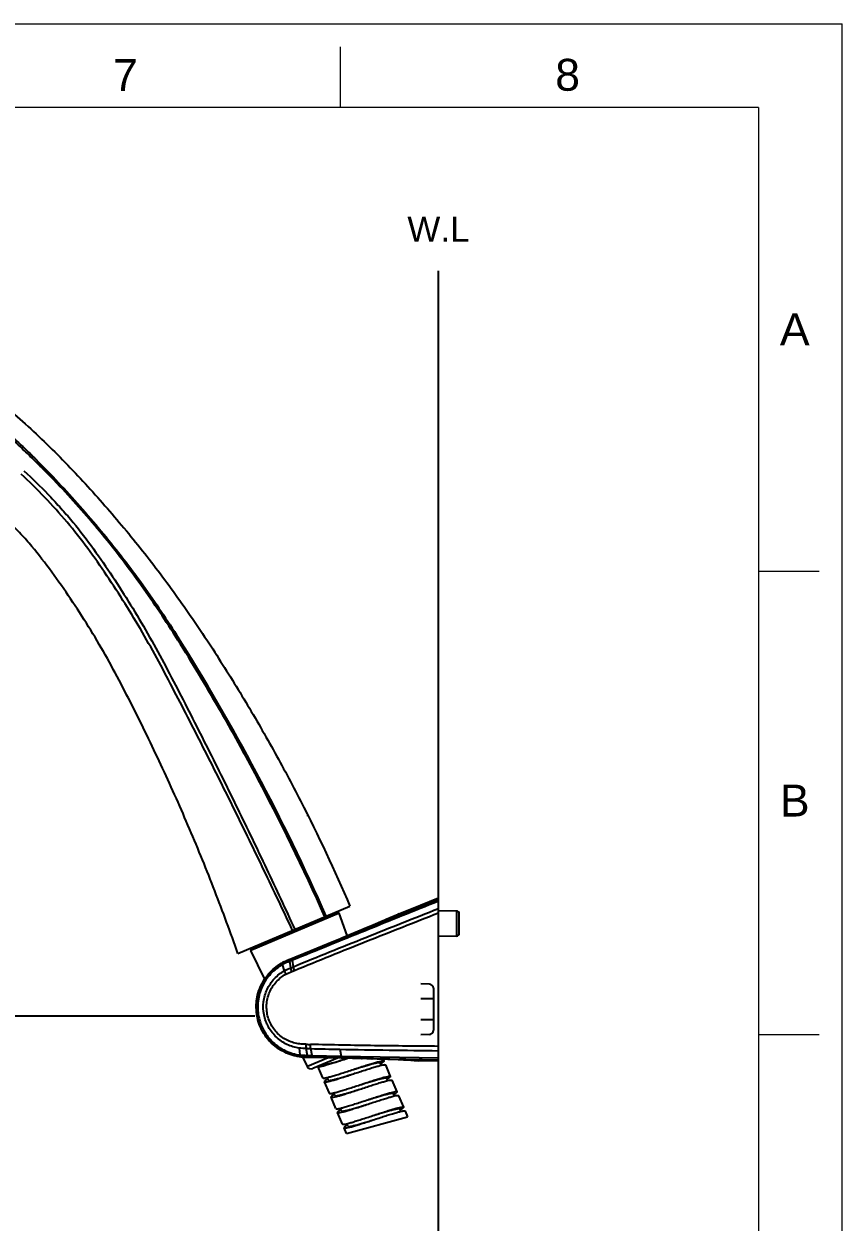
# Model space of a CAD drawing. Header units: millimetres. Extents: x -244938 to -244097, y -22577 to -21982.
# Drawn here: x -244293.1 to -244097.2, y -22268.9 to -21982.1 of the extents above; entities that cross this region are included whole.
import ezdxf
from ezdxf.enums import TextEntityAlignment as Align

# ---------------------------------------------------------------- set-up
doc = ezdxf.new("R2010")
doc.units = ezdxf.units.MM
doc.layers.add('FORM', color=7, linetype='Continuous', lineweight=13)
doc.layers.add('MAIN', color=7, linetype='Continuous')
doc.layers.add('벽', color=2, linetype='Continuous')
doc.styles.get("Standard").update_dxf_attribs({"font": 'arial.ttf'})
doc.dimstyles.new('겸용-샤워욕조용1', dxfattribs={"dimscale": 0.6, "dimtxt": 10, "dimasz": 10, "dimexe": 1.5, "dimexo": 1.5, "dimgap": 1, "dimtad": 0, "dimtih": 1, "dimtoh": 1, "dimdec": 1, "dimdsep": 46, "dimtxsty": 'Standard', "dimcen": 2.5, "dimclrd": 5, "dimclre": 5, "dimclrt": 5, "dimadec": 1, "dimazin": 2, "dimtfac": 1, "dimtdec": 1, "dimtmove": 0, "dimatfit": 3, "dimfxl": 1.25, "dimarcsym": 0})

# ---------------------------------------------------------------- blocks, each defined once
blk = doc.blocks.new('*D19')
at = {"color": 5, "lineweight": -2, "transparency": 16777216}
for p, q in [((-244237.83, -22219.62), (-244451.36, -22219.62)), ((-244450.46, -22225.62), (-244450.46, -22350.66)), ((-244450.46, -22484.77), (-244450.46, -22359.73)), ((-244442.66, -22490.77), (-244451.36, -22490.77))]:
    blk.add_line(p, q, dxfattribs=at)
at = {"color": 5, "transparency": 16777216}
for points in [[(-244451.46, -22225.62), (-244449.46, -22225.62), (-244450.46, -22219.62)], [(-244451.46, -22484.77), (-244449.46, -22484.77), (-244450.46, -22490.77)]]:
    blk.add_solid(points, dxfattribs=at)
at = {"layer": 'Defpoints', "color": 0, "transparency": 16777216}
for p in [(-244236.93, -22219.62), (-244450.46, -22490.77), (-244441.76, -22490.77)]:
    blk.add_point(p, dxfattribs=at)
at = {"color": 5, "transparency": 16777216, "insert": (-244450.46, -22355.19), "char_height": 6, "attachment_point": 5}
blk.add_mtext('(1600)', dxfattribs=at)

msp = doc.modelspace()

# ---------------------------------------------------------------- linework, layer by layer
at = {"linetype": 'Continuous'}
for p, q in [((-244256.57, -22128.39), (-244256.9, -22128.6)), ((-244241.87, -22204.64), (-244215.05, -22193.3)), ((-244217.64, -22194.96), (-244238.79, -22203.94)), ((-244238.69, -22203.67), (-244217.91, -22194.84)), ((-244220.19, -22195.47), (-244220.07, -22195.76)), ((-244236.77, -22202.49), (-244236.64, -22202.79))]:
    msp.add_line(p, q, dxfattribs=at)
for centre, radius, start, end in [((-244692.17, -22403.53), 515.22, 23.7896, 32.2781), ((-244226.13, -22171.66), 1, 353.8747, 55.9294)]:
    msp.add_arc(centre, radius, start, end, dxfattribs=at)
for points, knots in [([(-244362.78, -22041.2), (-244354.38, -22042.96), (-244337.48, -22048.6), (-244317.96, -22058.82), (-244303.15, -22069.1), (-244292.6, -22077.76), (-244282.56, -22087.62), (-244273.06, -22098.02), (-244264.1, -22108.81), (-244255.7, -22120.06), (-244247.84, -22131.7), (-244240.41, -22143.63), (-244233.39, -22155.76), (-244224.63, -22172.17), (-244218.7, -22184.78), (-244215.05, -22193.3)], [0, 0, 0, 0, 0.11714, 0.241192, 0.299337, 0.362795, 0.427204, 0.491023, 0.554843, 0.618496, 0.682384, 0.746401, 0.810171, 0.873542, 1, 1, 1, 1]), ([(-244256.9, -22128.6), (-244259.65, -22124.26), (-244265.4, -22115.75), (-244273.23, -22105.57), (-244279.92, -22097.76), (-244284.26, -22093.03), (-244287.83, -22089.34), (-244290.58, -22086.63), (-244293.33, -22083.95), (-244295.2, -22082.21), (-244296.16, -22081.38)], [0, 0, 0, 0, 0.24993, 0.500148, 0.625294, 0.750438, 0.812959, 0.87546, 0.938167, 1, 1, 1, 1]), ([(-244295.89, -22081.02), (-244294.93, -22081.86), (-244293.02, -22083.6), (-244289.37, -22087.22), (-244284.88, -22091.84), (-244279.69, -22097.54), (-244272.98, -22105.35), (-244265.08, -22115.51), (-244259.32, -22124.04), (-244256.57, -22128.39)], [0, 0, 0, 0, 0.062383, 0.125087, 0.250075, 0.375107, 0.50014, 0.750201, 1, 1, 1, 1]), ([(-244293.12, -22089.13), (-244291.13, -22090.92), (-244288.26, -22093.71), (-244284.62, -22097.63), (-244281.09, -22101.65), (-244277.01, -22106.94), (-244272.42, -22113.52), (-244268.1, -22120.27), (-244263.96, -22127.14), (-244260.09, -22134.16), (-244256.37, -22141.27), (-244252.72, -22148.4), (-244249.1, -22155.56), (-244245.51, -22162.72), (-244240.81, -22172.32), (-244236.15, -22181.93), (-244231.62, -22191.61), (-244229.37, -22196.46), (-244228.25, -22198.88)], [0, 0, 0, 0, 0.062486, 0.093741, 0.124998, 0.187503, 0.250016, 0.31253, 0.375042, 0.437554, 0.500064, 0.562572, 0.625076, 0.687577, 0.750072, 0.875049, 0.937527, 1, 1, 1, 1]), ([(-244228.78, -22199.11), (-244231.04, -22194.28), (-244235.61, -22184.66), (-244242.61, -22170.3), (-244249.77, -22156.01), (-244255.86, -22144.17), (-244260.81, -22134.74), (-244264.7, -22127.76), (-244268.85, -22120.92), (-244273.19, -22114.19), (-244277.79, -22107.63), (-244282.73, -22101.34), (-244288.06, -22095.4), (-244291.84, -22091.67), (-244293.8, -22089.87)], [0, 0, 0, 0, 0.124971, 0.249961, 0.374965, 0.499985, 0.562468, 0.624891, 0.687426, 0.750152, 0.812847, 0.875369, 0.937754, 1, 1, 1, 1]), ([(-244241.87, -22204.64), (-244243.63, -22199.61), (-244247.33, -22189.6), (-244253.36, -22174.81), (-244259.8, -22160.31), (-244266.68, -22146.14), (-244272.72, -22134.53), (-244278.12, -22125.53), (-244282.45, -22118.94), (-244286.97, -22112.51), (-244290.99, -22107.37), (-244294.48, -22103.51), (-244296.79, -22101.22), (-244298.7, -22099.46), (-244300.16, -22098.19), (-244301.69, -22096.99), (-244302.77, -22096.27), (-244303.31, -22095.92)], [0, 0, 0, 0, 0.126634, 0.253599, 0.379349, 0.503517, 0.62759, 0.690185, 0.752749, 0.814934, 0.876798, 0.907673, 0.938508, 0.953889, 0.969245, 0.984631, 1, 1, 1, 1]), ([(-244221.06, -22195.84), (-244226.21, -22184.22), (-244234.56, -22167.06), (-244246.92, -22144.85), (-244253.5, -22133.97), (-244256.9, -22128.6)], [0, 0, 0, 0, 0.499951, 0.749918, 1, 1, 1, 1])]:
    msp.add_open_spline(points, degree=3, knots=knots, dxfattribs=at)
at = {"layer": 'FORM', "color": 7, "linetype": 'Continuous'}
for p, q in [((-244938.2, -21982.12), (-244097.2, -21982.12)), ((-244097.2, -22576.83), (-244097.2, -21982.12)), ((-244217.34, -22002.14), (-244217.34, -21987.59)), ((-244117.22, -22002.14), (-244918.17, -22002.14)), ((-244117.22, -22002.14), (-244117.22, -22556.8)), ((-244117.22, -22113.07), (-244102.67, -22113.07)), ((-244117.22, -22224), (-244102.66, -22224))]:
    msp.add_line(p, q, dxfattribs=at)
at = {"layer": 'MAIN'}
for p, q in [((-244198.17, -22193.04), (-244193.86, -22191.29)), ((-244215.68, -22200.36), (-244217.64, -22194.96)), ((-244203.31, -22195.13), (-244203.5, -22195.21)), ((-244203.31, -22195.13), (-244198.17, -22193.04)), ((-244189.54, -22194.47), (-244193.86, -22194.39)), ((-244189.54, -22194.47), (-244189.54, -22200.49)), ((-244188.86, -22199.79), (-244188.86, -22195.17)), ((-244189.54, -22200.49), (-244193.86, -22200.57)), ((-244235.47, -22210.76), (-244238.79, -22203.94)), ((-244229.8, -22206.18), (-244218.94, -22201.72)), ((-244218.94, -22201.72), (-244218.94, -22201.72)), ((-244229.8, -22206.18), (-244229.8, -22206.18)), ((-244229.2, -22208.04), (-244229.45, -22206.49)), ((-244228.8, -22205.82), (-244229.41, -22206.06)), ((-244228.59, -22207.79), (-244228.84, -22206.25)), ((-244231.43, -22206.96), (-244231.42, -22206.95)), ((-244231.42, -22206.95), (-244231.42, -22206.95)), ((-244230.76, -22208.77), (-244231.21, -22207.3)), ((-244229.2, -22208.04), (-244228.59, -22207.79)), ((-244228.94, -22208.93), (-244228.33, -22208.68)), ((-244196.02, -22211.95), (-244198.06, -22211.88)), ((-244195.06, -22215.48), (-244198.06, -22215.48)), ((-244195.06, -22212.95), (-244195.06, -22223.02)), ((-244195.06, -22220.48), (-244198.06, -22220.48)), ((-244196.02, -22224.01), (-244198.06, -22224.09)), ((-244227.21, -22227.27), (-244227.04, -22228.92)), ((-244224.47, -22229.49), (-244226.78, -22229.39)), ((-244226.37, -22229.41), (-244226.44, -22229.4)), ((-244225.25, -22231.7), (-244226.37, -22229.41)), ((-244225.19, -22229.03), (-244225.52, -22227.38)), ((-244220.29, -22229.59), (-244225.25, -22231.7)), ((-244224.97, -22229.45), (-244193.86, -22230.05)), ((-244219.27, -22229.61), (-244224.47, -22229.49)), ((-244224.09, -22229.05), (-244224.43, -22227.41)), ((-244224.1, -22229.05), (-244217.16, -22229.18)), ((-244218, -22229.65), (-244223.96, -22232.18)), ((-244216.08, -22229.69), (-244219.27, -22229.61)), ((-244217.48, -22227.55), (-244217.16, -22229.18)), ((-244217.16, -22229.18), (-244193.86, -22229.6)), ((-244214.4, -22229.74), (-244216.08, -22229.69)), ((-244212.31, -22229.79), (-244212.14, -22229.8)), ((-244221.53, -22234.4), (-244222.7, -22231.64)), ((-244209.83, -22229.86), (-244209.75, -22229.87)), ((-244207.86, -22230.77), (-244207.6, -22231.39)), ((-244207.12, -22229.95), (-244206.94, -22230.38)), ((-244206.55, -22231.3), (-244205.38, -22234.07)), ((-244199.69, -22230.25), (-244199.45, -22230.26)), ((-244199.45, -22230.26), (-244198.85, -22230.28)), ((-244198.85, -22230.28), (-244198.65, -22230.29)), ((-244193.86, -22230.43), (-244198.65, -22230.29)), ((-244219.96, -22238.09), (-244221.14, -22235.32)), ((-244220.22, -22234.93), (-244220.48, -22234.32)), ((-244206.3, -22234.46), (-244206.03, -22235.08)), ((-244204.98, -22234.99), (-244203.81, -22237.75)), ((-244218.65, -22238.62), (-244218.92, -22238)), ((-244204.73, -22238.14), (-244204.47, -22238.75)), ((-244218.4, -22241.77), (-244219.57, -22239.01)), ((-244203.42, -22238.67), (-244202.25, -22241.43)), ((-244216.84, -22245.45), (-244218.01, -22242.69)), ((-244217.09, -22242.3), (-244217.35, -22241.68)), ((-244215.86, -22247.75), (-244201.27, -22243.73)), ((-244203.17, -22241.82), (-244202.91, -22242.44)), ((-244201.86, -22242.35), (-244201.27, -22243.73)), ((-244215.86, -22247.75), (-244216.45, -22246.37)), ((-244215.53, -22245.98), (-244215.79, -22245.36))]:
    msp.add_line(p, q, dxfattribs=at)
for points in [[(-244206.11, -22196.32), (-244204.02, -22195.43), (-244203.83, -22195.35)], [(-244218.94, -22201.72), (-244216.49, -22200.7), (-244214, -22199.66), (-244211.65, -22198.68), (-244209.52, -22197.78), (-244207.66, -22196.98), (-244206.11, -22196.32)], [(-244229.8, -22206.18), (-244226.58, -22204.86), (-244222.86, -22203.33), (-244218.94, -22201.72)], [(-244207.46, -22229.94), (-244209.75, -22229.87), (-244212.14, -22229.8), (-244214.4, -22229.74)], [(-244203.34, -22230.09), (-244205.23, -22230.02), (-244207.46, -22229.94)], [(-244198.67, -22230.29), (-244199.46, -22230.26), (-244200.43, -22230.21), (-244201.75, -22230.16), (-244203.39, -22230.09), (-244205.31, -22230.02)]]:
    msp.add_lwpolyline(points, dxfattribs=at)
for centre, radius, start, end in [((-244691.18, -21060.34), 1235.22, 292.47705, 293.25452), ((-244217.83, -22195.03), 0.2, 20, 113), ((-244189.56, -22195.17), 0.7, 0, 89), ((-244189.56, -22199.79), 0.7, 271, 0), ((-244238.61, -22203.85), 0.2, 113, 206), ((-244225.97, -22216.5), 11, 117.0018, 119.6706), ((-244217.65, -22235.57), 31.81, 112.4572, 112.8428), ((-244214.91, -22242.37), 39.09, 111.7632, 112.3561), ((-244145.29, -22414.76), 224.62, 111.8344, 112.0026), ((-244196.06, -22212.95), 1, 0, 88), ((-244196.06, -22223.02), 1, 272, 0), ((-244220.92, -22073.05), 153.39, 268.2533, 268.6596), ((-244225.81, -22219.04), 9.96, 262.9265, 263.6226), ((-244219.08, -22000.65), 226.82, 268.3717, 268.6474), ((-244215.21, -21845.23), 383.93, 268.5115, 268.6743), ((-244197.65, -21158.17), 1069.57, 268.56494, 268.93761), ((-244157.59, -18821.39), 3406.7, 268.99282, 269.3901), ((-244234.55, -23035.38), 805.9, 88.418, 88.56669), ((-244234.37, -23029.05), 799.57, 88.24141, 88.40658), ((-244224.36, -22231.26), 1, 206, 293), ((-244231.24, -22929.79), 700.26, 87.41751, 88.24166)]:
    msp.add_arc(centre, radius, start, end, dxfattribs=at)
for points, knots in [([(-244193.86, -22192.13), (-244196.77, -22193.31), (-244202.61, -22195.65), (-244211.36, -22199.17), (-244220.1, -22202.72), (-244225.92, -22205.08), (-244228.84, -22206.25)], [0, 0, 0, 0, 0.250066, 0.500069, 0.750153, 1, 1, 1, 1]), ([(-244193.86, -22191.69), (-244196.77, -22192.86), (-244202.6, -22195.22), (-244211.34, -22198.74), (-244220.07, -22202.29), (-244225.89, -22204.65), (-244228.8, -22205.82)], [0, 0, 0, 0, 0.250192, 0.500344, 0.750516, 1, 1, 1, 1]), ([(-244228.59, -22207.79), (-244225.7, -22206.61), (-244219.92, -22204.26), (-244211.24, -22200.77), (-244202.55, -22197.31), (-244196.76, -22195.01), (-244193.86, -22193.86)], [0, 0, 0, 0, 0.249939, 0.500024, 0.749977, 1, 1, 1, 1]), ([(-244228.33, -22208.68), (-244225.47, -22207.51), (-244219.74, -22205.17), (-244211.12, -22201.71), (-244202.49, -22198.3), (-244196.74, -22196.03), (-244193.86, -22194.9)], [0, 0, 0, 0, 0.250057, 0.500047, 0.749976, 1, 1, 1, 1]), ([(-244231.4, -22206.98), (-244231.27, -22206.9), (-244230.74, -22206.62), (-244230.2, -22206.38), (-244229.78, -22206.21)], [0, 0, 0, 0, 0.250733, 1, 1, 1, 1]), ([(-244229.45, -22206.49), (-244229.6, -22206.55), (-244230.19, -22206.8), (-244230.78, -22207.07), (-244231.21, -22207.3)], [0, 0, 0, 0, 0.249032, 1, 1, 1, 1]), ([(-244229.45, -22206.49), (-244229.46, -22206.4), (-244229.48, -22206.27), (-244229.46, -22206.12), (-244229.43, -22206.07), (-244229.41, -22206.06)], [0, 0, 0, 0, 0.655103, 0.862294, 1, 1, 1, 1]), ([(-244228.84, -22206.25), (-244228.85, -22206.15), (-244228.87, -22206.02), (-244228.85, -22205.87), (-244228.82, -22205.83), (-244228.8, -22205.82)], [0, 0, 0, 0, 0.655528, 0.861795, 1, 1, 1, 1]), ([(-244224.47, -22229.49), (-244224.79, -22229.48), (-244225.43, -22229.47), (-244226.42, -22229.43), (-244227.42, -22229.32), (-244228.76, -22229.05), (-244230.37, -22228.48), (-244232.17, -22227.49), (-244233.77, -22226.21), (-244235.13, -22224.68), (-244236.21, -22222.94), (-244236.98, -22221.05), (-244237.43, -22219.05), (-244237.56, -22216.33), (-244236.87, -22212.94), (-244234.74, -22209.4), (-244232.6, -22207.63), (-244231.43, -22206.96)], [0, 0, 0, 0, 0.029153, 0.059467, 0.091033, 0.122574, 0.185392, 0.248306, 0.311097, 0.37373, 0.436394, 0.49923, 0.562085, 0.624854, 0.749778, 0.874846, 1, 1, 1, 1]), ([(-244233.96, -22225.91), (-244234.51, -22225.37), (-244235.5, -22224.17), (-244236.61, -22222.11), (-244237.3, -22219.87), (-244237.55, -22217.54), (-244237.35, -22215.2), (-244236.7, -22212.96), (-244235.63, -22210.88), (-244234.66, -22209.65), (-244234.12, -22209.1)], [0, 0, 0, 0, 0.12469, 0.249624, 0.374758, 0.500001, 0.625237, 0.750374, 0.875319, 1, 1, 1, 1]), ([(-244231.21, -22207.3), (-244231.73, -22207.59), (-244232.74, -22208.27), (-244234.52, -22209.9), (-244236.23, -22212.45), (-244237.24, -22215.99), (-244237.11, -22219.68), (-244235.85, -22223.14), (-244233.96, -22225.56), (-244232.07, -22227.07), (-244230.5, -22227.96), (-244228.81, -22228.6), (-244227.63, -22228.85), (-244227.04, -22228.92)], [0, 0, 0, 0, 0.062312, 0.124788, 0.249783, 0.375216, 0.500778, 0.626129, 0.751053, 0.813481, 0.875775, 0.937942, 1, 1, 1, 1]), ([(-244227.21, -22227.27), (-244227.72, -22227.21), (-244228.72, -22226.99), (-244230.15, -22226.44), (-244231.49, -22225.67), (-244232.7, -22224.7), (-244233.74, -22223.54), (-244234.6, -22222.24), (-244235.25, -22220.82), (-244235.81, -22218.82), (-244235.89, -22216.18), (-244235.02, -22213.15), (-244233.27, -22210.54), (-244231.62, -22209.25), (-244230.73, -22208.75)], [0, 0, 0, 0, 0.061767, 0.123735, 0.18588, 0.24821, 0.310739, 0.373465, 0.436361, 0.499385, 0.625211, 0.750859, 0.875876, 1, 1, 1, 1]), ([(-244225.6, -22226.37), (-244225.84, -22226.36), (-244226.34, -22226.34), (-244227.32, -22226.27), (-244228.54, -22226.05), (-244229.94, -22225.52), (-244231.24, -22224.77), (-244232.39, -22223.8), (-244233.37, -22222.65), (-244234.14, -22221.35), (-244234.7, -22219.93), (-244235, -22218.44), (-244235.05, -22216.41), (-244234.48, -22213.91), (-244232.85, -22211.33), (-244231.25, -22210.06), (-244230.37, -22209.6)], [0, 0, 0, 0, 0.030877, 0.061756, 0.123522, 0.185436, 0.247572, 0.309949, 0.372576, 0.435432, 0.49848, 0.561661, 0.6249, 0.750779, 0.875927, 1, 1, 1, 1]), ([(-244234.12, -22209.1), (-244233.72, -22208.68), (-244232.86, -22207.91), (-244231.9, -22207.26), (-244231.4, -22206.98)], [0, 0, 0, 0, 0.5003, 1, 1, 1, 1]), ([(-244230.37, -22209.6), (-244230.41, -22209.52), (-244230.55, -22209.25), (-244230.67, -22208.96), (-244230.73, -22208.75)], [0, 0, 0, 0, 0.277183, 1, 1, 1, 1]), ([(-244228.94, -22208.93), (-244229, -22208.77), (-244229.1, -22208.48), (-244229.18, -22208.18), (-244229.2, -22208.04)], [0, 0, 0, 0, 0.544176, 1, 1, 1, 1]), ([(-244228.33, -22208.68), (-244228.39, -22208.53), (-244228.49, -22208.23), (-244228.57, -22207.93), (-244228.59, -22207.79)], [0, 0, 0, 0, 0.544181, 1, 1, 1, 1]), ([(-244226.78, -22229.36), (-244227.45, -22229.3), (-244228.79, -22229.03), (-244230.69, -22228.31), (-244232.45, -22227.28), (-244233.49, -22226.4), (-244233.96, -22225.91)], [0, 0, 0, 0, 0.249445, 0.499178, 0.749344, 1, 1, 1, 1]), ([(-244225.6, -22226.37), (-244225.6, -22226.55), (-244225.59, -22226.89), (-244225.55, -22227.23), (-244225.52, -22227.38)], [0, 0, 0, 0, 0.540885, 1, 1, 1, 1]), ([(-244193.86, -22226.86), (-244198.97, -22226.82), (-244209.19, -22226.72), (-244219.4, -22226.53), (-244224.51, -22226.4)], [0, 0, 0, 0, 0.500136, 1, 1, 1, 1]), ([(-244224.43, -22227.4), (-244224.46, -22227.25), (-244224.5, -22226.92), (-244224.51, -22226.58), (-244224.51, -22226.4)], [0, 0, 0, 0, 0.45919, 1, 1, 1, 1]), ([(-244226.92, -22228.93), (-244226.91, -22229.04), (-244226.89, -22229.17), (-244226.84, -22229.32), (-244226.8, -22229.36), (-244226.78, -22229.36)], [0, 0, 0, 0, 0.673049, 0.87634, 1, 1, 1, 1]), ([(-244226.92, -22228.93), (-244226.78, -22228.95), (-244226.2, -22229), (-244225.62, -22229.02), (-244225.19, -22229.03)], [0, 0, 0, 0, 0.250916, 1, 1, 1, 1]), ([(-244226.78, -22229.36), (-244226.63, -22229.38), (-244226.03, -22229.43), (-244225.42, -22229.44), (-244224.97, -22229.45)], [0, 0, 0, 0, 0.251214, 1, 1, 1, 1]), ([(-244224.97, -22229.45), (-244225.02, -22229.45), (-244225.09, -22229.34), (-244225.15, -22229.19), (-244225.17, -22229.09), (-244225.19, -22229.03)], [0, 0, 0, 0, 0.339277, 0.62935, 1, 1, 1, 1]), ([(-244222.7, -22231.64), (-244222.69, -22231.66), (-244222.65, -22231.69), (-244222.58, -22231.7), (-244222.48, -22231.7), (-244222.31, -22231.69), (-244221.93, -22231.63), (-244221.31, -22231.48), (-244220.42, -22231.23), (-244219.34, -22230.9), (-244218.11, -22230.51), (-244216.78, -22230.08), (-244215.87, -22229.79), (-244215.41, -22229.63)], [0, 0, 0, 0, 0.009478, 0.01668, 0.025909, 0.050785, 0.084369, 0.176854, 0.300436, 0.450588, 0.621658, 0.807151, 1, 1, 1, 1]), ([(-244221.78, -22231.25), (-244221.77, -22231.27), (-244221.71, -22231.31), (-244221.6, -22231.32), (-244221.43, -22231.32), (-244221.21, -22231.29), (-244220.93, -22231.24), (-244220.47, -22231.14), (-244219.77, -22230.96), (-244218.83, -22230.69), (-244217.76, -22230.37), (-244216.61, -22230.01), (-244215.81, -22229.76), (-244215.41, -22229.63)], [0, 0, 0, 0, 0.010547, 0.027523, 0.052738, 0.086499, 0.128712, 0.179074, 0.302475, 0.452266, 0.622846, 0.807765, 1, 1, 1, 1]), ([(-244221.53, -22234.4), (-244221.52, -22234.43), (-244221.47, -22234.45), (-244221.41, -22234.46), (-244221.31, -22234.47), (-244221.13, -22234.45), (-244220.76, -22234.39), (-244220.14, -22234.24), (-244219.24, -22233.99), (-244218.16, -22233.66), (-244216.94, -22233.28), (-244215.61, -22232.85), (-244214.7, -22232.55), (-244214.23, -22232.39)], [0, 0, 0, 0, 0.009478, 0.01668, 0.025909, 0.050785, 0.084369, 0.176854, 0.300436, 0.450588, 0.621658, 0.807151, 1, 1, 1, 1]), ([(-244214.23, -22232.39), (-244213.77, -22232.24), (-244212.86, -22231.94), (-244211.53, -22231.51), (-244210.3, -22231.12), (-244209.22, -22230.8), (-244208.33, -22230.55), (-244207.71, -22230.4), (-244207.33, -22230.34), (-244207.16, -22230.32), (-244207.05, -22230.33), (-244206.99, -22230.34), (-244206.95, -22230.36), (-244206.94, -22230.38)], [0, 0, 0, 0, 0.192849, 0.378342, 0.549412, 0.699564, 0.823146, 0.915631, 0.949215, 0.974091, 0.98332, 0.990522, 1, 1, 1, 1]), ([(-244214.23, -22232.39), (-244213.83, -22232.27), (-244213.03, -22232.02), (-244211.88, -22231.66), (-244210.81, -22231.34), (-244209.86, -22231.07), (-244209.17, -22230.89), (-244208.71, -22230.79), (-244208.43, -22230.74), (-244208.21, -22230.71), (-244208.04, -22230.7), (-244207.92, -22230.72), (-244207.87, -22230.75), (-244207.86, -22230.77)], [0, 0, 0, 0, 0.192234, 0.377154, 0.547734, 0.697524, 0.820924, 0.871291, 0.9135, 0.947265, 0.972475, 0.989456, 1, 1, 1, 1]), ([(-244213.84, -22233.31), (-244213.38, -22233.16), (-244212.46, -22232.86), (-244211.14, -22232.43), (-244209.91, -22232.05), (-244208.83, -22231.72), (-244207.94, -22231.47), (-244207.32, -22231.32), (-244206.94, -22231.26), (-244206.77, -22231.24), (-244206.66, -22231.25), (-244206.6, -22231.26), (-244206.56, -22231.28), (-244206.55, -22231.3)], [0, 0, 0, 0, 0.192849, 0.378341, 0.549411, 0.699563, 0.823147, 0.915633, 0.949212, 0.974092, 0.983319, 0.990519, 1, 1, 1, 1]), ([(-244206.94, -22230.38), (-244206.92, -22230.42), (-244206.96, -22230.49), (-244207.02, -22230.56), (-244207.15, -22230.68), (-244207.38, -22230.85), (-244207.59, -22230.99), (-244207.71, -22231.07)], [0, 0, 0, 0, 0.097905, 0.181277, 0.291141, 0.592187, 1, 1, 1, 1]), ([(-244220.35, -22234.63), (-244220.47, -22234.71), (-244220.68, -22234.85), (-244220.92, -22235.02), (-244221.05, -22235.15), (-244221.11, -22235.22), (-244221.15, -22235.29), (-244221.14, -22235.32)], [0, 0, 0, 0, 0.408087, 0.709346, 0.819266, 0.902595, 1, 1, 1, 1]), ([(-244221.14, -22235.32), (-244221.13, -22235.35), (-244221.08, -22235.37), (-244221.02, -22235.38), (-244220.92, -22235.39), (-244220.74, -22235.37), (-244220.37, -22235.31), (-244219.75, -22235.16), (-244218.85, -22234.91), (-244217.77, -22234.58), (-244216.55, -22234.2), (-244215.22, -22233.77), (-244214.31, -22233.47), (-244213.84, -22233.31)], [0, 0, 0, 0, 0.00948, 0.016682, 0.025907, 0.050788, 0.084366, 0.176852, 0.300435, 0.450588, 0.621658, 0.807151, 1, 1, 1, 1]), ([(-244220.22, -22234.93), (-244220.21, -22234.96), (-244220.15, -22234.99), (-244220.03, -22235), (-244219.87, -22235), (-244219.64, -22234.97), (-244219.37, -22234.92), (-244218.9, -22234.82), (-244218.21, -22234.64), (-244217.27, -22234.37), (-244216.2, -22234.05), (-244215.04, -22233.69), (-244214.25, -22233.44), (-244213.84, -22233.31)], [0, 0, 0, 0, 0.010546, 0.027524, 0.052737, 0.086499, 0.128711, 0.179075, 0.302476, 0.452266, 0.622846, 0.807766, 1, 1, 1, 1]), ([(-244212.67, -22236.08), (-244212.2, -22235.92), (-244211.29, -22235.62), (-244209.97, -22235.19), (-244208.74, -22234.81), (-244207.66, -22234.48), (-244206.76, -22234.23), (-244206.15, -22234.08), (-244205.77, -22234.02), (-244205.6, -22234), (-244205.49, -22234.01), (-244205.43, -22234.02), (-244205.38, -22234.04), (-244205.38, -22234.07)], [0, 0, 0, 0, 0.192849, 0.378341, 0.549411, 0.699563, 0.823147, 0.915633, 0.949212, 0.974092, 0.983319, 0.990519, 1, 1, 1, 1]), ([(-244212.67, -22236.08), (-244212.26, -22235.95), (-244211.47, -22235.7), (-244210.31, -22235.34), (-244209.24, -22235.02), (-244208.3, -22234.75), (-244207.61, -22234.57), (-244207.14, -22234.47), (-244206.87, -22234.42), (-244206.65, -22234.39), (-244206.48, -22234.39), (-244206.36, -22234.4), (-244206.31, -22234.44), (-244206.3, -22234.46)], [0, 0, 0, 0, 0.192234, 0.377154, 0.547734, 0.697524, 0.820925, 0.87129, 0.9135, 0.947264, 0.972475, 0.989455, 1, 1, 1, 1]), ([(-244212.28, -22237), (-244211.81, -22236.84), (-244210.9, -22236.55), (-244209.57, -22236.11), (-244208.35, -22235.73), (-244207.27, -22235.4), (-244206.37, -22235.15), (-244205.76, -22235), (-244205.38, -22234.94), (-244205.21, -22234.93), (-244205.1, -22234.93), (-244205.04, -22234.94), (-244204.99, -22234.96), (-244204.98, -22234.99)], [0, 0, 0, 0, 0.192849, 0.378343, 0.549413, 0.699565, 0.823148, 0.915633, 0.949214, 0.974091, 0.983319, 0.990522, 1, 1, 1, 1]), ([(-244205.38, -22234.07), (-244205.36, -22234.1), (-244205.4, -22234.17), (-244205.46, -22234.24), (-244205.59, -22234.36), (-244205.82, -22234.54), (-244206.03, -22234.68), (-244206.15, -22234.75)], [0, 0, 0, 0, 0.097637, 0.180967, 0.290883, 0.592027, 1, 1, 1, 1]), ([(-244219.96, -22238.09), (-244219.96, -22238.11), (-244219.91, -22238.13), (-244219.85, -22238.14), (-244219.74, -22238.15), (-244219.57, -22238.13), (-244219.19, -22238.07), (-244218.58, -22237.92), (-244217.68, -22237.67), (-244216.6, -22237.35), (-244215.37, -22236.96), (-244214.05, -22236.53), (-244213.14, -22236.23), (-244212.67, -22236.08)], [0, 0, 0, 0, 0.00948, 0.016682, 0.025907, 0.050788, 0.084366, 0.176852, 0.300435, 0.450588, 0.621658, 0.807151, 1, 1, 1, 1]), ([(-244218.8, -22238.32), (-244218.93, -22238.4), (-244219.13, -22238.54), (-244219.36, -22238.71), (-244219.49, -22238.83), (-244219.55, -22238.91), (-244219.59, -22238.98), (-244219.57, -22239.01)], [0, 0, 0, 0, 0.407835, 0.70887, 0.818754, 0.902108, 1, 1, 1, 1]), ([(-244219.57, -22239.01), (-244219.56, -22239.03), (-244219.52, -22239.05), (-244219.46, -22239.06), (-244219.35, -22239.07), (-244219.18, -22239.05), (-244218.8, -22238.99), (-244218.19, -22238.84), (-244217.29, -22238.59), (-244216.21, -22238.27), (-244214.98, -22237.88), (-244213.66, -22237.45), (-244212.74, -22237.15), (-244212.28, -22237)], [0, 0, 0, 0, 0.00948, 0.01668, 0.025909, 0.050787, 0.084369, 0.176854, 0.300437, 0.450589, 0.621658, 0.807151, 1, 1, 1, 1]), ([(-244218.65, -22238.62), (-244218.64, -22238.64), (-244218.59, -22238.67), (-244218.47, -22238.69), (-244218.3, -22238.68), (-244218.08, -22238.65), (-244217.81, -22238.6), (-244217.34, -22238.5), (-244216.65, -22238.32), (-244215.71, -22238.05), (-244214.64, -22237.73), (-244213.48, -22237.37), (-244212.68, -22237.12), (-244212.28, -22237)], [0, 0, 0, 0, 0.010546, 0.027524, 0.052737, 0.0865, 0.128711, 0.179075, 0.302476, 0.452266, 0.622846, 0.807766, 1, 1, 1, 1]), ([(-244211.11, -22239.76), (-244210.64, -22239.61), (-244209.73, -22239.31), (-244208.4, -22238.88), (-244207.18, -22238.49), (-244206.1, -22238.16), (-244205.2, -22237.91), (-244204.58, -22237.76), (-244204.21, -22237.7), (-244204.03, -22237.69), (-244203.93, -22237.69), (-244203.86, -22237.7), (-244203.82, -22237.73), (-244203.81, -22237.75)], [0, 0, 0, 0, 0.192849, 0.378343, 0.549413, 0.699565, 0.823148, 0.915633, 0.949214, 0.974091, 0.983319, 0.990522, 1, 1, 1, 1]), ([(-244211.11, -22239.76), (-244210.7, -22239.63), (-244209.91, -22239.38), (-244208.75, -22239.02), (-244207.68, -22238.7), (-244206.74, -22238.43), (-244206.05, -22238.26), (-244205.58, -22238.15), (-244205.3, -22238.1), (-244205.08, -22238.07), (-244204.91, -22238.07), (-244204.8, -22238.08), (-244204.74, -22238.12), (-244204.73, -22238.14)], [0, 0, 0, 0, 0.192234, 0.377154, 0.547734, 0.697524, 0.820925, 0.871289, 0.9135, 0.947263, 0.972476, 0.989454, 1, 1, 1, 1]), ([(-244203.81, -22237.75), (-244203.8, -22237.78), (-244203.83, -22237.85), (-244203.9, -22237.92), (-244204.03, -22238.05), (-244204.26, -22238.22), (-244204.47, -22238.36), (-244204.59, -22238.43)], [0, 0, 0, 0, 0.097727, 0.181095, 0.290976, 0.592099, 1, 1, 1, 1]), ([(-244218.4, -22241.77), (-244218.39, -22241.79), (-244218.35, -22241.81), (-244218.29, -22241.82), (-244218.18, -22241.83), (-244218.01, -22241.81), (-244217.63, -22241.75), (-244217.01, -22241.6), (-244216.12, -22241.36), (-244215.04, -22241.03), (-244213.81, -22240.64), (-244212.48, -22240.21), (-244211.57, -22239.91), (-244211.11, -22239.76)], [0, 0, 0, 0, 0.00948, 0.01668, 0.025909, 0.050787, 0.084369, 0.176854, 0.300437, 0.450589, 0.621658, 0.807151, 1, 1, 1, 1]), ([(-244218.01, -22242.69), (-244218, -22242.71), (-244217.96, -22242.73), (-244217.89, -22242.75), (-244217.79, -22242.75), (-244217.62, -22242.74), (-244217.24, -22242.67), (-244216.62, -22242.52), (-244215.73, -22242.28), (-244214.65, -22241.95), (-244213.42, -22241.56), (-244212.09, -22241.13), (-244211.18, -22240.83), (-244210.72, -22240.68)], [0, 0, 0, 0, 0.009478, 0.016681, 0.025909, 0.050786, 0.084367, 0.176852, 0.300435, 0.450587, 0.621657, 0.807151, 1, 1, 1, 1]), ([(-244217.09, -22242.3), (-244217.08, -22242.32), (-244217.02, -22242.36), (-244216.91, -22242.37), (-244216.74, -22242.36), (-244216.52, -22242.33), (-244216.24, -22242.28), (-244215.78, -22242.18), (-244215.09, -22242), (-244214.14, -22241.73), (-244213.07, -22241.41), (-244211.92, -22241.06), (-244211.12, -22240.81), (-244210.72, -22240.68)], [0, 0, 0, 0, 0.010545, 0.027525, 0.052736, 0.0865, 0.12871, 0.179075, 0.302476, 0.452266, 0.622846, 0.807766, 1, 1, 1, 1]), ([(-244210.72, -22240.68), (-244210.25, -22240.53), (-244209.34, -22240.23), (-244208.01, -22239.8), (-244206.79, -22239.41), (-244205.71, -22239.08), (-244204.81, -22238.83), (-244204.19, -22238.68), (-244203.81, -22238.62), (-244203.64, -22238.61), (-244203.54, -22238.61), (-244203.47, -22238.62), (-244203.43, -22238.65), (-244203.42, -22238.67)], [0, 0, 0, 0, 0.192849, 0.378342, 0.549411, 0.699563, 0.823146, 0.915631, 0.949213, 0.974091, 0.98332, 0.99052, 1, 1, 1, 1]), ([(-244217.24, -22242), (-244217.36, -22242.08), (-244217.57, -22242.22), (-244217.8, -22242.39), (-244217.93, -22242.51), (-244217.99, -22242.59), (-244218.02, -22242.66), (-244218.01, -22242.69)], [0, 0, 0, 0, 0.407901, 0.709024, 0.818905, 0.902273, 1, 1, 1, 1]), ([(-244216.84, -22245.45), (-244216.83, -22245.47), (-244216.79, -22245.5), (-244216.72, -22245.51), (-244216.62, -22245.51), (-244216.45, -22245.5), (-244216.07, -22245.43), (-244215.45, -22245.29), (-244214.56, -22245.04), (-244213.47, -22244.71), (-244212.25, -22244.32), (-244210.92, -22243.89), (-244210.01, -22243.59), (-244209.54, -22243.44)], [0, 0, 0, 0, 0.009478, 0.016681, 0.025909, 0.050786, 0.084367, 0.176852, 0.300435, 0.450587, 0.621657, 0.807151, 1, 1, 1, 1]), ([(-244209.54, -22243.44), (-244209.08, -22243.29), (-244208.17, -22242.99), (-244206.84, -22242.56), (-244205.61, -22242.17), (-244204.53, -22241.84), (-244203.64, -22241.59), (-244203.02, -22241.45), (-244202.64, -22241.38), (-244202.47, -22241.37), (-244202.37, -22241.37), (-244202.3, -22241.38), (-244202.26, -22241.41), (-244202.25, -22241.43)], [0, 0, 0, 0, 0.192849, 0.378342, 0.549411, 0.699563, 0.823146, 0.915631, 0.949213, 0.974091, 0.98332, 0.99052, 1, 1, 1, 1]), ([(-244209.54, -22243.44), (-244209.14, -22243.31), (-244208.34, -22243.06), (-244207.19, -22242.71), (-244206.12, -22242.38), (-244205.18, -22242.12), (-244204.48, -22241.94), (-244204.02, -22241.83), (-244203.74, -22241.79), (-244203.52, -22241.76), (-244203.35, -22241.75), (-244203.24, -22241.76), (-244203.18, -22241.8), (-244203.17, -22241.82)], [0, 0, 0, 0, 0.192234, 0.377154, 0.547734, 0.697524, 0.820925, 0.871289, 0.913501, 0.947263, 0.972476, 0.989454, 1, 1, 1, 1]), ([(-244209.15, -22244.36), (-244208.69, -22244.21), (-244207.78, -22243.91), (-244206.45, -22243.48), (-244205.22, -22243.09), (-244204.14, -22242.76), (-244203.25, -22242.51), (-244202.63, -22242.37), (-244202.25, -22242.3), (-244202.08, -22242.29), (-244201.97, -22242.29), (-244201.91, -22242.31), (-244201.87, -22242.33), (-244201.86, -22242.35)], [0, 0, 0, 0, 0.192849, 0.378342, 0.549412, 0.699565, 0.823148, 0.915634, 0.949212, 0.974093, 0.983318, 0.99052, 1, 1, 1, 1]), ([(-244202.25, -22241.43), (-244202.24, -22241.46), (-244202.27, -22241.53), (-244202.33, -22241.61), (-244202.46, -22241.73), (-244202.69, -22241.9), (-244202.9, -22242.04), (-244203.02, -22242.11)], [0, 0, 0, 0, 0.097892, 0.181246, 0.29113, 0.592165, 1, 1, 1, 1]), ([(-244215.67, -22245.68), (-244215.79, -22245.76), (-244216, -22245.9), (-244216.23, -22246.07), (-244216.36, -22246.19), (-244216.43, -22246.27), (-244216.46, -22246.34), (-244216.45, -22246.37)], [0, 0, 0, 0, 0.407973, 0.709117, 0.819033, 0.902363, 1, 1, 1, 1]), ([(-244216.45, -22246.37), (-244216.44, -22246.39), (-244216.4, -22246.42), (-244216.33, -22246.43), (-244216.23, -22246.43), (-244216.06, -22246.42), (-244215.68, -22246.36), (-244215.06, -22246.21), (-244214.16, -22245.96), (-244213.08, -22245.63), (-244211.86, -22245.24), (-244210.53, -22244.81), (-244209.62, -22244.51), (-244209.15, -22244.36)], [0, 0, 0, 0, 0.009481, 0.016681, 0.025908, 0.050788, 0.084367, 0.176853, 0.300437, 0.450589, 0.621659, 0.807151, 1, 1, 1, 1]), ([(-244215.53, -22245.98), (-244215.52, -22246), (-244215.46, -22246.04), (-244215.35, -22246.05), (-244215.18, -22246.05), (-244214.96, -22246.02), (-244214.68, -22245.97), (-244214.21, -22245.86), (-244213.52, -22245.68), (-244212.58, -22245.42), (-244211.51, -22245.09), (-244210.35, -22244.74), (-244209.56, -22244.49), (-244209.15, -22244.36)], [0, 0, 0, 0, 0.010544, 0.027525, 0.052735, 0.0865, 0.128709, 0.179076, 0.302476, 0.452266, 0.622846, 0.807766, 1, 1, 1, 1])]:
    msp.add_open_spline(points, degree=3, knots=knots, dxfattribs=at)
for points in [[(-244203.31, -22195.13), (-244203.31, -22195.13), (-244203.31, -22195.13), (-244203.31, -22195.13)], [(-244230.96, -22206.71), (-244230.65, -22206.54), (-244230.32, -22206.4), (-244230, -22206.26)], [(-244230.73, -22208.75), (-244230.24, -22208.48), (-244229.72, -22208.25), (-244229.2, -22208.04)], [(-244230.37, -22209.6), (-244229.91, -22209.34), (-244229.43, -22209.13), (-244228.94, -22208.93)], [(-244225.52, -22227.38), (-244226.09, -22227.36), (-244226.65, -22227.34), (-244227.21, -22227.27)]]:
    msp.add_open_spline(points, degree=3, dxfattribs=at)
at = {"layer": '벽'}
msp.add_line((-244193.86, -22490.77), (-244193.86, -22041.22), dxfattribs=at)

# ---------------------------------------------------------------- texts
at = {"layer": 'FORM', "color": 7, "linetype": 'Continuous', "char_height": 7.63, "attachment_point": 5}
for s, insert in [('7', (-244268.83, -21994.34)), ('8', (-244162.92, -21994.34))]:
    msp.add_mtext_dynamic_manual_height_columns(s, width=50.0595, gutter_width=12.51, heights=[0], dxfattribs=dict(at, insert=insert))
at = {"layer": 'FORM', "char_height": 7.63, "attachment_point": 5}
for s, insert in [('A', (-244108.52, -22055.2)), ('B', (-244108.52, -22168.03))]:
    msp.add_mtext_dynamic_manual_height_columns(s, width=10.0119, gutter_width=12.51, heights=[0], dxfattribs=dict(at, insert=insert))
at = {"layer": '벽'}
msp.add_text('W.L', height=6, dxfattribs=at).set_placement((-244193.86, -22031.22), align=Align.MIDDLE_CENTER)

# ---------------------------------------------------------------- dimensions: what is measured, and where the dimension line sits
at = {"color": 1}
dim = msp.add_linear_dim(base=(-244450.46, -22490.77), p1=(-244236.93, -22219.62), p2=(-244441.76, -22490.77), angle=90, text='(1600)', dimstyle='겸용-샤워욕조용1', dxfattribs=at)
dim.commit()
dim.dimension.update_dxf_attribs({"geometry": '*D19', "text_midpoint": (-244450.46, -22355.19)})

doc.saveas('drawing.dxf')
